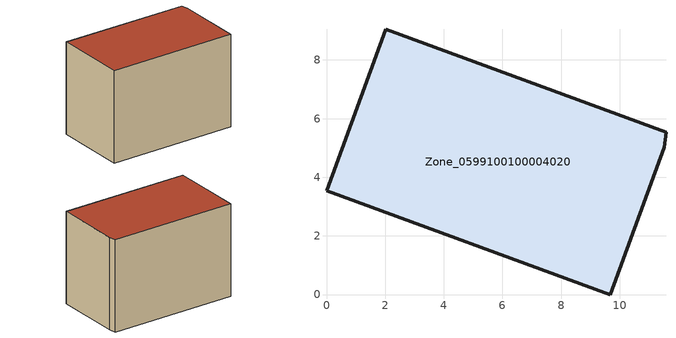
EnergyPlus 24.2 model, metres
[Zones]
Zone_0599100100004020
 floor ground (C_G): 11.57,5.54 11.52,5.03 9.68,0 0,3.54 2.02,9.04 z0
 wall outside (C_F): 11.57,5.54 2.02,9.04 0,3.54 9.68,0 11.52,5.03 11.57,5.54 z0:7.35
 roof outside (C_R): 11.52,5.03 11.57,5.54 2.02,9.04 0,3.54 9.68,0 z7.35
[BUILDING]
Pand.0599100100004020: North Axis=0; Terrain=City; Loads Convergence Tolerance Value=0.04; Temperature Convergence Tolerance Value=0.4; Solar Distribution=FullExterior; Maximum Number of Warmup Days=25; Minimum Number of Warmup Days=1
[Site:Location]
Rotterdam.The.Hague.AP_ZH_NLD Design_Conditions: Latitude=51.96; Longitude=4.45; Time Zone=1; Elevation=-4.5
[SITE:GROUNDTEMPERATURE:BUILDINGSURFACE]
18, 18, 18, 18, 18, 18, 18, 18, 18, 18, 18, 18
[MATERIAL] Thermal Absorptance=0.9; Solar Absorptance=0.7; Visible Absorptance=0.7
Name | Roughness | Thickness | Conductivity | Density | Specific Heat
G.TI.2006-2014 | MediumSmooth | 0.15 | 0.06 | 540 | 1210
F.TI.2006-2014 | Rough | 0.3 | 0.12 | 1920 | 840
R.TI.2006-2014 | MediumRough | 0.2 | 0.08 | 1500 | 1000
[CONSTRUCTION]
C_G: G.TI.2006-2014
C_F: F.TI.2006-2014
C_R: R.TI.2006-2014
[ZONE]
Zone_0599100100004020: Type=1; Multiplier=1; Ceiling Height=Autocalculate; Volume=Autocalculate; Floor Area=autocalculate; Part of Total Floor Area=Yes
[ZONEINFILTRATION:DESIGNFLOWRATE]
Infil_Zone_0599100100004020: Zone or ZoneList or Space or SpaceList=Zone_0599100100004020; Schedule=AlwaysOn; Design Flow Rate Calculation Method=Flow/Area; Flow Rate per Floor Area=0.0015; Constant Term Coefficient=1; Temperature Term Coefficient=0; Velocity Term Coefficient=0; Velocity Squared Term Coefficient=0
[HVACTEMPLATE:ZONE:IDEALLOADSAIRSYSTEM]
Zone_0599100100004020: Maximum Heating Supply Air Temperature=50; Minimum Cooling Supply Air Temperature=13; Maximum Heating Supply Air Humidity Ratio=0.0156; Minimum Cooling Supply Air Humidity Ratio=0.0077; Heating Limit=NoLimit; Cooling Limit=NoLimit; Dehumidification Control Type=ConstantSensibleHeatRatio; Cooling Sensible Heat Ratio=0.7; Dehumidification Setpoint=60; Humidification Control Type=None; Humidification Setpoint=30; Outdoor Air Method=None; Outdoor Air Flow Rate per Person=0.00944; Outdoor Air Flow Rate per Zone Floor Area=0; Outdoor Air Flow Rate per Zone=0; Demand Controlled Ventilation Type=None; Outdoor Air Economizer Type=NoEconomizer; Heat Recovery Type=None; Sensible Heat Recovery Effectiveness=0.7; Latent Heat Recovery Effectiveness=0.65
[ZONECONTROL:THERMOSTAT]
ThermostatControl_Zone_0599100100004020: Zone or ZoneList=Zone_0599100100004020; Control Type Schedule=DualSetpointControlType; Control 1=Thermostat_Zone_0599100100004020; Temperature Difference Between Cutout And Setpoint=0
[THERMOSTATSETPOINT:DUALSETPOINT]
Thermostat_Zone_0599100100004020: Heating Setpoint Temperature Schedule=HeatingSetpoint_Zone_0599100100004020; Cooling Setpoint Temperature Schedule=CoolingSetpoint_Zone_0599100100004020
[SCHEDULE:COMPACT]
HeatingSetpoint_Zone_0599100100004020: Through: 12/31, For: AllDays, Until: 24:00, 21
CoolingSetpoint_Zone_0599100100004020: Through: 12/31, For: AllDays, Until: 24:00, 24
DualSetpointControlType: Through: 12/31, For: AllDays, Until: 24:00, 4
AlwaysOn: Through: 12/31, For: AllDays, Until: 24:00, 1
